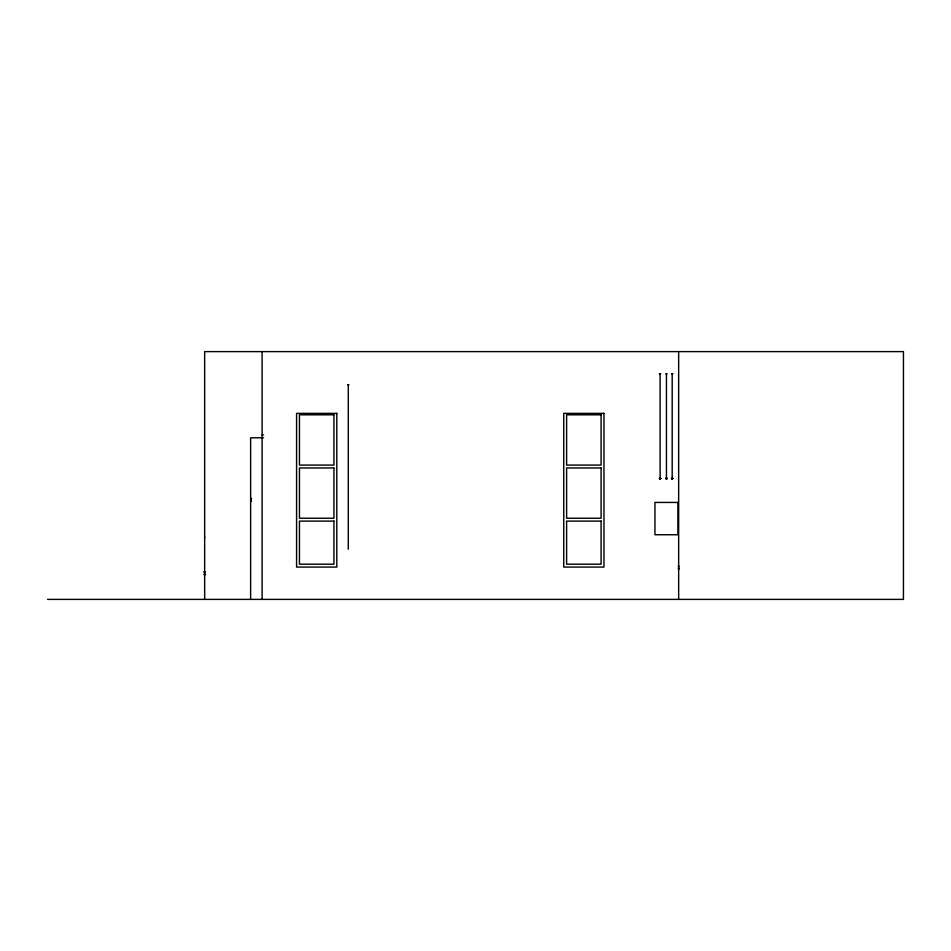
<?xml version="1.0" encoding="UTF-8"?>
<svg xmlns="http://www.w3.org/2000/svg" width="951" height="951" viewBox="0 0 951 951"><rect width="100%" height="100%" fill="white"/><g stroke="black" fill="none" stroke-linecap="round" stroke-linejoin="round"><path stroke-width="1.43" d="M204.691 537.16L204.691 537.612M660.612 478.71L659.744 478.876M666.96 478.71L666.092 478.876M672.702 478.71L671.834 478.876M660.47 478.876L659.602 478.71M666.806 478.876L665.938 478.71M672.559 478.876L671.691 478.71M659.412 373.802L660.802 373.802M665.759 373.802L667.138 373.802M671.501 373.802L672.892 373.802M347.602 384.739L348.993 384.739M262.107 434.928L263.546 434.928M263.546 437.793L250.624 437.793L250.624 599.392M678.336 565.845L679.121 566.273M678.336 566.915L679.121 566.653M678.336 568.08L679.121 568.472M678.336 569.114L679.121 568.853M204.679 571.61L204.192 571.741M205.047 572.169L204.192 571.694M204.988 572.775L204.192 572.502M204.679 573.81L204.192 574.356L205.047 574.356M204.988 574.963L204.192 574.701M47.55 599.392L903.45 599.392L903.45 351.608L204.655 351.608L204.655 599.392M678.657 351.608L678.657 599.392M672.191 373.802L672.191 479.019M666.449 373.802L666.449 479.019M660.113 373.802L660.113 479.019M348.292 384.739L348.292 549.179M262.107 351.608L262.107 599.392M251.337 501.248A5.742 5.742 0 0 1 251.48 498.276M660.802 478.365L659.412 478.365L660.802 478.365M667.138 478.365L665.759 478.365L667.138 478.365M672.892 478.365L671.501 478.365L672.892 478.365M336.809 413.376L296.581 413.376L296.581 567.069L336.809 567.069L336.809 413.376M603.968 413.376L563.753 413.376L563.753 567.069L603.968 567.069L603.968 413.376M333.932 414.814L299.458 414.814L299.458 465.087L333.932 465.087L333.932 414.814M601.091 414.814L566.618 414.814L566.618 465.087L601.091 465.087L601.091 414.814M333.932 467.963L299.458 467.963L299.458 518.236L333.932 518.236L333.932 467.963M601.091 467.963L566.618 467.963L566.618 518.236L601.091 518.236L601.091 467.963M677.944 502.437L654.954 502.437L654.954 534.747L677.944 534.747L677.944 502.437M333.932 521.1L299.458 521.1L299.458 564.193L333.932 564.193L333.932 521.1M601.091 521.1L566.618 521.1L566.618 564.193L601.091 564.193L601.091 521.1"/></g></svg>
